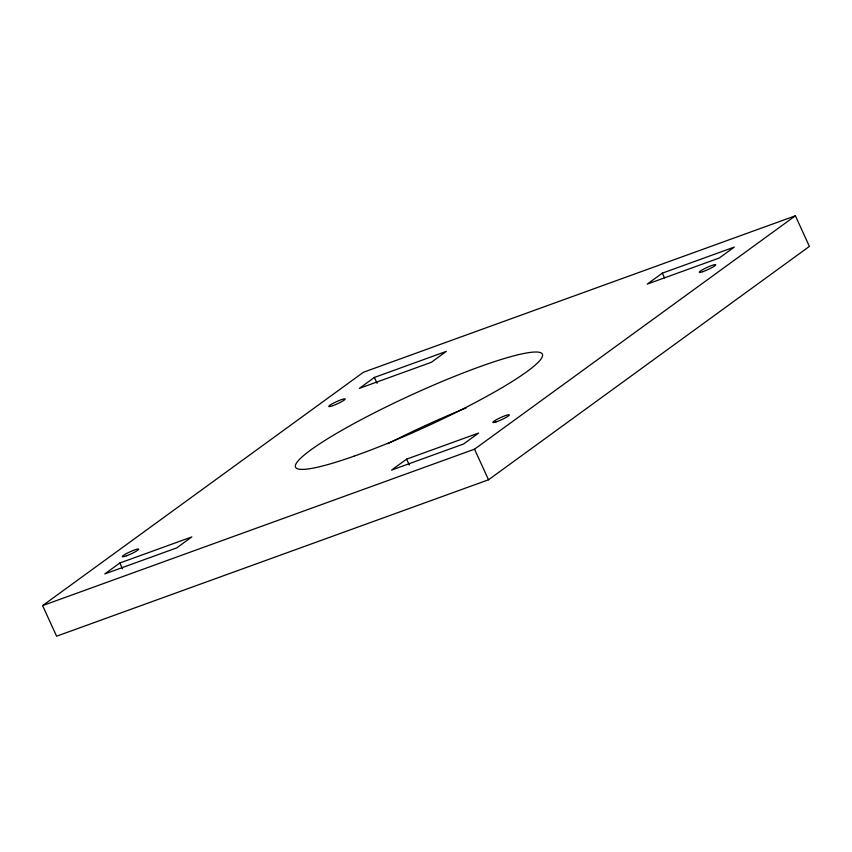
<?xml version="1.0" encoding="UTF-8"?>
<svg xmlns="http://www.w3.org/2000/svg" width="852" height="852" viewBox="0 0 852 852"><rect width="100%" height="100%" fill="white"/><g stroke="black" fill="none" stroke-linecap="round" stroke-linejoin="round"><path stroke-width="1.28" d="M42.6 605.612L363.474 372.228L795.395 215.801L809.4 246.388L488.526 479.772L56.605 636.199L42.6 605.612L474.521 449.174L795.395 215.801M374.379 377.436L359.342 388.384L431.325 362.302L446.363 351.365L374.379 377.436L377.074 383.325M119.834 563.002L104.796 573.939L176.779 547.868L191.828 536.92L119.834 563.002L122.528 568.88M406.638 459.122L391.59 470.07L463.584 443.988L478.622 433.05L406.638 459.122L409.322 465.011M662.323 273.151L647.286 284.089L719.28 258.018L734.317 247.08L662.323 273.151L664.485 277.858M474.521 449.174L488.526 479.772M387.852 443.69A135.713 17.477 -24.6 0 1 466.065 407.97M495.885 421.974A9.053 1.161 -24.6 0 0 509.219 415.201A9.053 1.161 -24.6 0 0 498.154 418.769A9.053 1.161 -24.6 0 0 495.885 421.974M702.943 271.628A9.053 1.161 -24.6 0 0 715.733 264.908A9.053 1.161 -24.6 0 0 703.837 269.019A9.053 1.161 -24.6 0 0 702.943 271.628M354.123 456.15A135.713 17.477 -24.6 0 0 542.554 355.817A135.713 17.477 -24.6 0 0 360.311 420.142A135.713 17.477 -24.6 0 0 354.123 456.15M332.94 405.637A9.053 1.161 -24.6 0 0 345.188 399.013A9.053 1.161 -24.6 0 0 332.727 403.528A9.053 1.161 -24.6 0 0 332.94 405.637M126.479 555.802A9.053 1.161 -24.6 0 0 138.727 549.178A9.053 1.161 -24.6 0 0 126.266 553.693A9.053 1.161 -24.6 0 0 126.479 555.802"/></g></svg>
